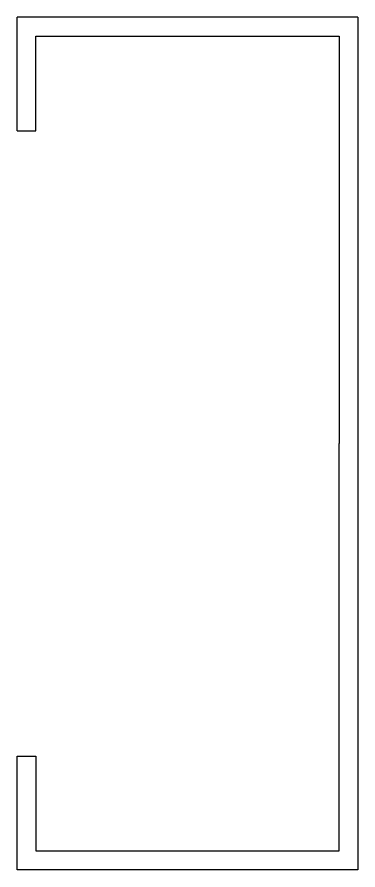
# Model space of a CAD drawing. Header units: millimetres. Extents: x 466 to 32107, y -1124 to 7826.
# Drawn here: x 25487.52 to 25505.52, y 638.36 to 683.36 of the extents above; entities that cross this region are included whole.
import ezdxf

# ---------------------------------------------------------------- set-up
doc = ezdxf.new("R2010")
doc.units = ezdxf.units.MM

msp = doc.modelspace()

# ---------------------------------------------------------------- linework, layer by layer
for p, q in [((25505.519, 683.362), (25487.519, 683.362)), ((25487.519, 677.362), (25487.519, 683.362)), ((25505.519, 683.362), (25505.519, 638.362)), ((25488.519, 677.362), (25488.519, 682.362)), ((25488.519, 682.362), (25504.519, 682.362)), ((25504.519, 682.362), (25504.519, 660.862)), ((25487.519, 677.362), (25488.519, 677.362)), ((25504.519, 639.362), (25504.519, 660.862)), ((25487.519, 638.362), (25487.519, 644.362)), ((25487.519, 644.362), (25488.519, 644.362)), ((25488.519, 644.362), (25488.519, 639.362)), ((25488.519, 639.362), (25504.519, 639.362)), ((25505.519, 638.362), (25487.519, 638.362))]:
    msp.add_line(p, q)

doc.saveas('drawing.dxf')
